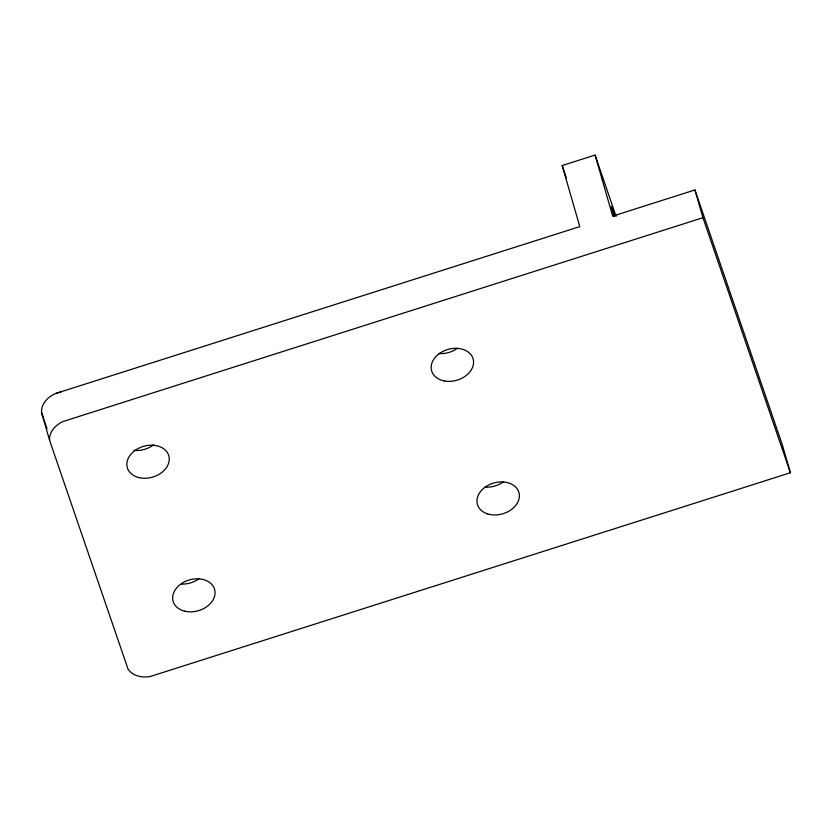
<?xml version="1.0" encoding="UTF-8"?>
<svg xmlns="http://www.w3.org/2000/svg" width="832" height="832" viewBox="0 0 832 832"><rect width="100%" height="100%" fill="white"/><g stroke="black" fill="none" stroke-linecap="round" stroke-linejoin="round"><path stroke-width="1.25" d="M55.879 393.422L579.8 226.606L562.172 165.547L595.078 155.074L616.096 216.393M61.651 391.581L54.964 393.786A22.89 17.014 -16.1 0 0 41.61 412.672L49.618 440.419L127.982 668.959A22.89 17.014 -16.1 0 0 150.374 676.458L790.4 472.753L782.392 445.006L694.938 189.946L612.695 216.133L595.078 155.074M694.938 189.946L702.957 217.703L62.972 421.533A22.89 17.014 -16.1 0 0 49.618 440.419M43.222 417.654L41.61 412.672M702.957 217.703L790.4 472.753M562.172 165.547L566.384 177.809M41.766 413.39L47.018 428.709M614.754 216.122L611.354 206.346L614.172 216.414M199.337 578.51A21.58 16.037 -16.1 0 1 181.626 584.095M503.641 481.624A21.58 16.037 -16.1 0 1 484.827 487.146M457.423 348.327A21.58 16.037 -16.1 0 1 438.516 353.506M153.681 444.798A21.58 16.037 -16.1 0 1 133.858 450.351M487.708 513.937A21.58 16.037 -16.1 0 0 519.376 495.695A21.58 16.037 -16.1 0 0 487.417 485.701A21.58 16.037 -16.1 0 0 487.708 513.937M444.434 380.962A21.58 16.037 -16.1 0 0 473.366 359.965A21.58 16.037 -16.1 0 0 439.296 353.6A21.58 16.037 -16.1 0 0 444.434 380.962M138.767 477.558A21.58 16.037 -16.1 0 0 169.218 457.974A21.58 16.037 -16.1 0 0 136.188 449.665A21.58 16.037 -16.1 0 0 138.767 477.558M184.392 611.104A21.58 16.037 -16.1 0 0 215.03 591.718A21.58 16.037 -16.1 0 0 182.156 583.159A21.58 16.037 -16.1 0 0 184.392 611.104"/></g></svg>
